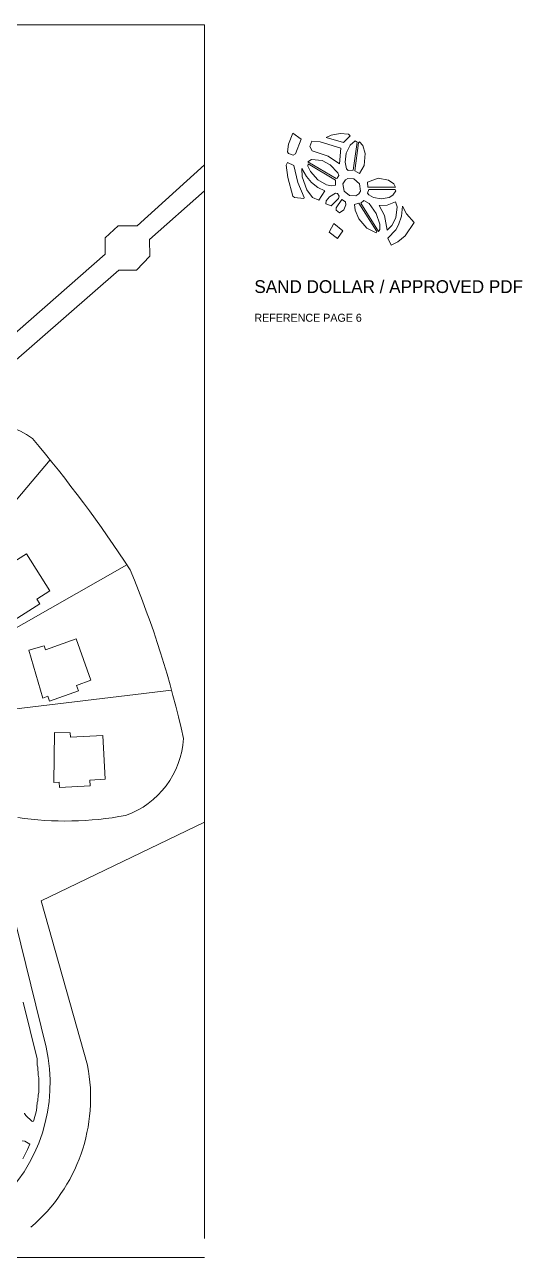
# Model space of a CAD drawing. Header units: inches. Extents: x 36 to 81.4, y 17.3 to 55.9.
# Drawn here: x 65.81 to 81.39, y 17.31 to 55.9 of the extents above; entities that cross this region are included whole.
import ezdxf

# ---------------------------------------------------------------- set-up
doc = ezdxf.new("R2010")
doc.units = ezdxf.units.IN
for name, color, linetype, lineweight in [('01_ORIGINAL_CAD', 7, 'CONTINUOUS', 20), ('03_ADDED_AREAS_SAME_COMPOSITION', 7, 'CONTINUOUS', 15), ('05_REFERENCE_ICON', 7, 'CONTINUOUS', 15), ('06_LABEL', 7, 'CONTINUOUS', 15)]:
    doc.layers.add(name, color=color, linetype=linetype, lineweight=lineweight)

msp = doc.modelspace()

# ---------------------------------------------------------------- linework, layer by layer
at = {"layer": '01_ORIGINAL_CAD'}
for p, q in [((36.248, 55.9), (71.442, 55.9)), ((71.442, 55.9), (71.442, 17.906)), ((71.442, 17.312), (36.248, 17.312))]:
    msp.add_line(p, q, dxfattribs=at)
for points in [[(63.257, 44.272), (68.329, 48.719), (68.329, 49.231), (68.73, 49.6), (69.33, 49.6), (71.442, 51.512), (71.442, 50.696), (69.711, 49.177), (69.725, 48.651), (69.304, 48.218), (68.761, 48.218), (63.72, 43.82), (63.817, 43.397)], [(66.604, 42.276), (62.941, 37.945)], [(69.006, 38.995), (64.196, 36.253)], [(70.407, 35.063), (64.93, 34.409)], [(71.442, 30.938), (66.326, 28.468)], [(66.326, 28.468), (67.775, 23.323)]]:
    msp.add_lwpolyline(points, dxfattribs=at)
for points in [[(60.29, 39.74, -0.089338), (62.813, 42.944, -0.322066), (66.051, 42.944, -0.030946), (69.111, 38.833, -0.044664), (70.78, 33.554, -0.301674), (68.967, 31.144, -0.082145), (65.591, 31.078)], [(53.65, 30.945, -0.14301), (60.243, 31.63, -0.286424), (65.36, 28.431), (66.481, 23.89, -0.272091), (64.9, 18.954), (63.661, 17.533)]]:
    msp.add_lwpolyline(points, format="xyb", dxfattribs=at)
for points in [[(65.006, 38.799), (65.865, 39.334), (66.595, 38.175), (66.187, 37.918), (66.283, 37.767), (65.474, 37.257), (65.389, 37.391), (65.242, 37.298), (64.498, 38.674), (64.936, 38.911)], [(66.464, 36.332), (67.417, 36.67), (67.882, 35.382), (67.428, 35.218), (67.489, 35.05), (66.59, 34.725), (66.536, 34.875), (66.372, 34.816), (65.94, 36.319), (66.419, 36.457)], [(67.244, 33.6), (68.254, 33.648), (68.327, 32.28), (67.845, 32.255), (67.855, 32.076), (66.9, 32.025), (66.892, 32.184), (66.717, 32.175), (66.739, 33.739), (67.237, 33.732)]]:
    msp.add_lwpolyline(points, close=True, dxfattribs=at)
msp.add_arc((62.535, 22.313), 5.337, 310.4718, 10.9016, dxfattribs=at)
at = {"layer": '03_ADDED_AREAS_SAME_COMPOSITION'}
for points in [[(65.758, 25.298), (66.198, 23.525), (66.201, 23.333), (66.202, 23.331), (66.202, 23.328), (66.203, 23.325), (66.224, 23.269), (66.225, 23.026), (66.225, 23.022), (66.226, 23.019), (66.25, 22.936), (66.25, 22.47), (66.228, 22.404), (66.227, 22.4), (66.226, 22.396), (66.224, 22.211), (66.203, 22.155), (66.202, 22.152), (66.201, 22.149), (66.174, 21.91), (66.098, 21.606), (66.079, 21.574), (66.063, 21.565), (66.034, 21.571), (65.847, 21.756), (65.807, 21.819), (65.806, 21.822)], [(65.728, 20.957), (65.808, 20.95), (65.964, 20.85), (65.894, 20.687), (65.747, 20.401)]]:
    msp.add_lwpolyline(points, dxfattribs=at)
at = {"layer": '05_REFERENCE_ICON'}
for points in [[(74.206, 52.5), (74.462, 52.311), (74.283, 51.859), (74.215, 51.818), (74.07, 51.863), (74.042, 51.919), (74.073, 52.155)], [(75.683, 52.489), (75.942, 52.477), (76.002, 52.419), (75.794, 52.214), (75.243, 52.366), (75.409, 52.441)], [(74.797, 52.248), (75.056, 52.236), (75.707, 52.032), (75.665, 51.539), (75.315, 51.779), (74.808, 51.948), (74.738, 52.088)], [(76.158, 52.261), (76.223, 52.222), (76.098, 51.347), (75.938, 51.335), (75.889, 51.391), (75.846, 51.596), (75.877, 51.879), (76.003, 52.132)], [(76.29, 52.237), (76.392, 52.12), (76.467, 51.868), (76.436, 51.488), (76.294, 51.242), (76.142, 51.323), (76.256, 52.205)], [(74.034, 51.585), (74.231, 51.492), (74.359, 50.963), (74.56, 50.493), (74.544, 50.458), (74.252, 50.491), (74.202, 50.535), (74.043, 51.113), (74, 51.498)], [(74.486, 51.394), (74.633, 51.143), (74.793, 50.961), (74.984, 50.804), (75.203, 50.695), (75.017, 50.407), (74.821, 50.491), (74.645, 50.728), (74.497, 51.137)], [(74.788, 51.682), (75.12, 51.646), (75.374, 51.514), (75.613, 51.265), (75.645, 51.174), (75.592, 51.094), (75.559, 51.082), (74.675, 51.611)], [(74.686, 51.539), (75.543, 51.032), (75.54, 50.877), (75.401, 50.853), (75.253, 50.889), (74.989, 51.045), (74.76, 51.306), (74.675, 51.474)], [(75.928, 51.081), (76.113, 51.069), (76.289, 50.916), (76.321, 50.693), (76.272, 50.601), (76.177, 50.54), (75.982, 50.552), (75.816, 50.693), (75.773, 50.916), (75.854, 51.044)], [(76.877, 51.093), (77.199, 51.033), (77.368, 50.913), (77.418, 50.818), (76.554, 50.818), (76.54, 50.973)], [(75.538, 50.623), (75.604, 50.611), (75.657, 50.53), (75.639, 50.456), (75.407, 50.227), (75.233, 50.287), (75.247, 50.386), (75.349, 50.514)], [(76.583, 50.744), (77.411, 50.745), (77.429, 50.694), (77.337, 50.565), (77.221, 50.493), (76.973, 50.445), (76.731, 50.493), (76.583, 50.577), (76.544, 50.621)], [(75.743, 50.432), (75.857, 50.358), (75.868, 50.259), (75.805, 50.103), (75.666, 50.01), (75.564, 50.09), (75.564, 50.169)], [(76.272, 50.31), (76.829, 49.424), (76.812, 49.385), (76.521, 49.529), (76.271, 49.826), (76.155, 50.091), (76.133, 50.274)], [(76.425, 50.395), (76.599, 50.298), (76.818, 49.99), (76.924, 49.652), (76.924, 49.489), (76.888, 49.424), (76.334, 50.308)], [(77.422, 50.359), (77.472, 50.195), (77.43, 49.851), (77.304, 49.61), (77.162, 49.472), (77.072, 49.923), (76.903, 50.239), (77.162, 50.251)], [(77.642, 50.217), (77.768, 49.977), (78, 49.707), (77.719, 49.289), (77.488, 49.097), (77.282, 49), (77.179, 49.219), (77.43, 49.482), (77.516, 49.629), (77.611, 49.907)], [(75.491, 49.673), (75.774, 49.447), (75.599, 49.203), (75.343, 49.404)]]:
    msp.add_lwpolyline(points, close=True, dxfattribs=at)

# ---------------------------------------------------------------- texts
at = {"layer": '06_LABEL'}
for s, height, p in [('SAND DOLLAR / APPROVED PDF', 0.4, (73, 47.5)), ('REFERENCE PAGE 6', 0.25, (73, 46.6))]:
    msp.add_text(s, height=height, dxfattribs=at).set_placement(p)

doc.saveas('drawing.dxf')
